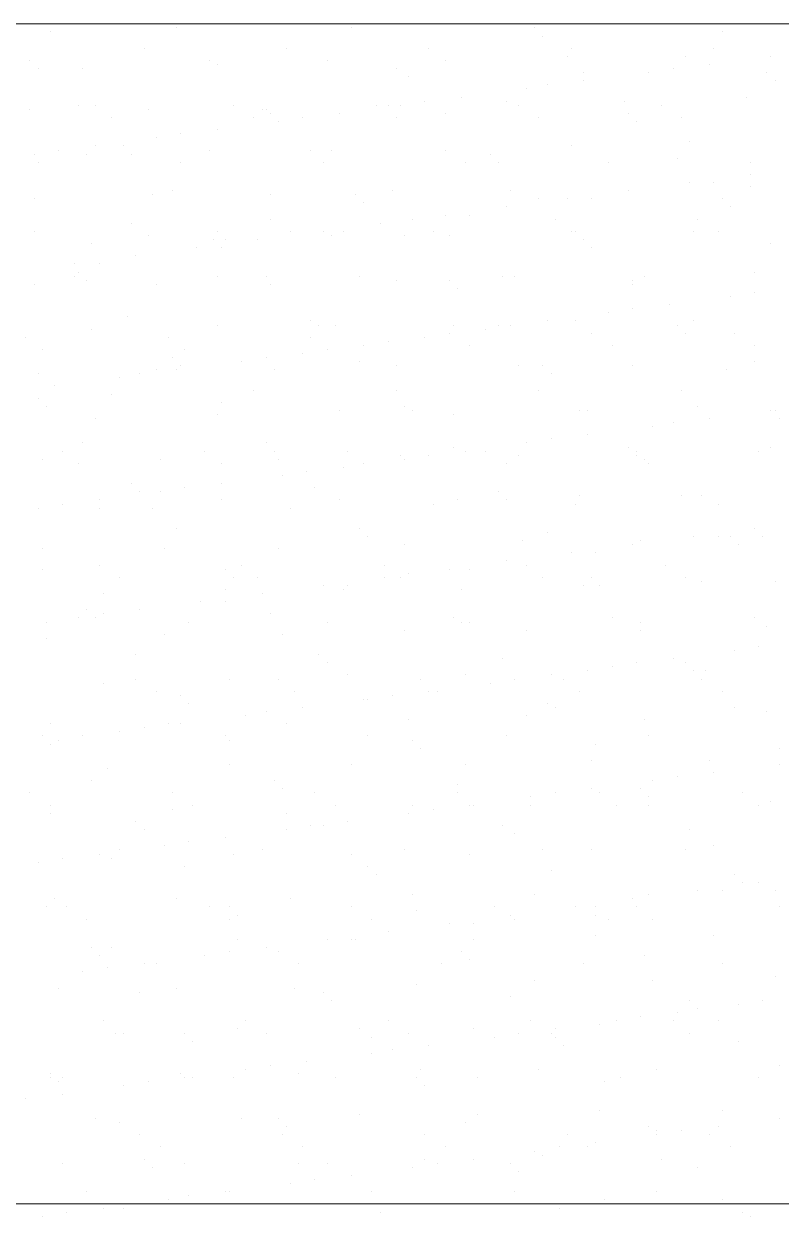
# Model space of a CAD drawing. Header units: millimetres. Extents: x 21 to 236, y 15 to 64.
# Drawn here: x 40.593 to 41.436, y 30.578 to 31.906 of the extents above; entities that cross this region are included whole.
import ezdxf

# ---------------------------------------------------------------- set-up
doc = ezdxf.new("R2010")
doc.units = ezdxf.units.MM
doc.layers.add('PDF_Cota', color=90, linetype='Continuous')
doc.layers.add('PDF_Parede', color=7, linetype='Continuous')
doc.layers.add('PDF_Grama', color=7, linetype='Continuous', true_color=0x397200)

msp = doc.modelspace()

# ---------------------------------------------------------------- linework, layer by layer
at = {"layer": 'PDF_Cota', "lineweight": 0}
msp.add_lwpolyline([(39.6252, 30.5919), (43.6409, 30.5919)], close=True, dxfattribs=at)
at = {"layer": 'PDF_Grama', "lineweight": 20}
for points in [[(40.7628, 31.9018), (40.7628, 31.9018)], [(40.9577, 31.9018), (40.9577, 31.9018)], [(41.1617, 31.9018), (41.1617, 31.9018)], [(40.6223, 31.8973), (40.6223, 31.8973)], [(41.1707, 31.8927), (41.1707, 31.8927)], [(41.3702, 31.8973), (41.3702, 31.8973)], [(40.7266, 31.8791), (40.7266, 31.8791)], [(40.8852, 31.8791), (40.8852, 31.8791)], [(41.0438, 31.8791), (41.0438, 31.8791)], [(41.2025, 31.8791), (41.2025, 31.8791)], [(41.3611, 31.8791), (41.3611, 31.8791)], [(40.5996, 31.8655), (40.5996, 31.8655)], [(40.7991, 31.8655), (40.7991, 31.8655)], [(40.8081, 31.861), (40.8081, 31.861)], [(40.9305, 31.8655), (40.9305, 31.8655)], [(41.062, 31.8655), (41.062, 31.8655)], [(41.1979, 31.8701), (41.1979, 31.8701)], [(41.3294, 31.8701), (41.3294, 31.8701)], [(41.3566, 31.861), (41.3566, 31.861)], [(41.4245, 31.8701), (41.4245, 31.8701)], [(40.6087, 31.8565), (40.6087, 31.8565)], [(40.6586, 31.8565), (40.6586, 31.8565)], [(41.0076, 31.8565), (41.0076, 31.8565)], [(41.0212, 31.8474), (41.0212, 31.8474)], [(41.2161, 31.8519), (41.2161, 31.8519)], [(41.2886, 31.8519), (41.2886, 31.8519)], [(41.3158, 31.8565), (41.3158, 31.8565)], [(41.42, 31.8519), (41.42, 31.8519)], [(41.1526, 31.8338), (41.1526, 31.8338)], [(41.1753, 31.8384), (41.1753, 31.8384)], [(41.2161, 31.8429), (41.2161, 31.8429)], [(41.4291, 31.8429), (41.4291, 31.8429)], [(41.0393, 31.8202), (41.0393, 31.8202)], [(41.0801, 31.8248), (41.0801, 31.8248)], [(41.1299, 31.8202), (41.1299, 31.8202)], [(41.2614, 31.8202), (41.2614, 31.8202)], [(41.3974, 31.8248), (41.3974, 31.8248)], [(40.5996, 31.8112), (40.5996, 31.8112)], [(40.654, 31.8157), (40.654, 31.8157)], [(40.6722, 31.8157), (40.6722, 31.8157)], [(40.7311, 31.8112), (40.7311, 31.8112)], [(40.8263, 31.8157), (40.8263, 31.8157)], [(40.858, 31.8112), (40.858, 31.8112)], [(40.8625, 31.8112), (40.8625, 31.8112)], [(40.8671, 31.8066), (40.8671, 31.8066)], [(40.9441, 31.8066), (40.9441, 31.8066)], [(40.9849, 31.8157), (40.9849, 31.8157)], [(40.9985, 31.8157), (40.9985, 31.8157)], [(41.0121, 31.8157), (41.0121, 31.8157)], [(41.062, 31.8066), (41.062, 31.8066)], [(41.1435, 31.8157), (41.1435, 31.8157)], [(41.2659, 31.8066), (41.2659, 31.8066)], [(41.3022, 31.8157), (41.3022, 31.8157)], [(40.6903, 31.8021), (40.6903, 31.8021)], [(40.8489, 31.8021), (40.8489, 31.8021)], [(40.8761, 31.7976), (40.8761, 31.7976)], [(40.9033, 31.8021), (40.9033, 31.8021)], [(41.0076, 31.8021), (41.0076, 31.8021)], [(41.1662, 31.8021), (41.1662, 31.8021)], [(41.275, 31.7976), (41.275, 31.7976)], [(41.3248, 31.8021), (41.3248, 31.8021)], [(40.7402, 31.7794), (40.7402, 31.7794)], [(40.7673, 31.784), (40.7673, 31.784)], [(40.8081, 31.7885), (40.8081, 31.7885)], [(40.6314, 31.7658), (40.6314, 31.7658)], [(40.6722, 31.7704), (40.6722, 31.7704)], [(40.7039, 31.7704), (40.7039, 31.7704)], [(40.7991, 31.7658), (40.7991, 31.7658)], [(40.9124, 31.7658), (40.9124, 31.7658)], [(40.935, 31.7658), (40.935, 31.7658)], [(41.062, 31.7658), (41.062, 31.7658)], [(41.2025, 31.7704), (41.2025, 31.7704)], [(41.3339, 31.7749), (41.3339, 31.7749)], [(40.6042, 31.7613), (40.6042, 31.7613)], [(40.6631, 31.7613), (40.6631, 31.7613)], [(40.713, 31.7613), (40.713, 31.7613)], [(41.1118, 31.7613), (41.1118, 31.7613)], [(41.3203, 31.7568), (41.3203, 31.7568)], [(40.6087, 31.7522), (40.6087, 31.7522)], [(40.7673, 31.7522), (40.7673, 31.7522)], [(40.926, 31.7522), (40.926, 31.7522)], [(41.0846, 31.7522), (41.0846, 31.7522)], [(41.1209, 31.7522), (41.1209, 31.7522)], [(41.2432, 31.7522), (41.2432, 31.7522)], [(41.4019, 31.7522), (41.4019, 31.7522)], [(41.3339, 31.7296), (41.3339, 31.7296)], [(41.3611, 31.7296), (41.3611, 31.7296)], [(41.4019, 31.7386), (41.4019, 31.7386)], [(40.7356, 31.716), (40.7356, 31.716)], [(40.7583, 31.7205), (40.7583, 31.7205)], [(40.8671, 31.716), (40.8671, 31.716)], [(40.9622, 31.716), (40.9622, 31.716)], [(41.003, 31.7205), (41.003, 31.7205)], [(41.1345, 31.7205), (41.1345, 31.7205)], [(41.2659, 31.7205), (41.2659, 31.7205)], [(41.2659, 31.7205), (41.2659, 31.7205)], [(41.4019, 31.725), (41.4019, 31.725)], [(40.6042, 31.7114), (40.6042, 31.7114)], [(40.9713, 31.7069), (40.9713, 31.7069)], [(41.1299, 31.7024), (41.1299, 31.7024)], [(41.1662, 31.7114), (41.1662, 31.7114)], [(41.1979, 31.7114), (41.1979, 31.7114)], [(41.2251, 31.7114), (41.2251, 31.7114)], [(41.3702, 31.7114), (41.3702, 31.7114)], [(41.3792, 31.7024), (41.3792, 31.7024)], [(40.8671, 31.6888), (40.8671, 31.6888)], [(41.0257, 31.6888), (41.0257, 31.6888)], [(41.062, 31.6933), (41.062, 31.6933)], [(41.0891, 31.6933), (41.0891, 31.6933)], [(41.1843, 31.6888), (41.1843, 31.6888)], [(41.343, 31.6888), (41.343, 31.6888)], [(40.6042, 31.6752), (40.6042, 31.6752)], [(40.713, 31.6843), (40.713, 31.6843)], [(40.8081, 31.6752), (40.8081, 31.6752)], [(40.8897, 31.6752), (40.8897, 31.6752)], [(40.926, 31.6752), (40.926, 31.6752)], [(40.9486, 31.6752), (40.9486, 31.6752)], [(40.9894, 31.6843), (40.9894, 31.6843)], [(41.0484, 31.6752), (41.0484, 31.6752)], [(41.2025, 31.6752), (41.2025, 31.6752)], [(41.207, 31.6752), (41.207, 31.6752)], [(41.3384, 31.6752), (41.3384, 31.6752)], [(41.3656, 31.6752), (41.3656, 31.6752)], [(40.6676, 31.6616), (40.6676, 31.6616)], [(40.7311, 31.6707), (40.7311, 31.6707)], [(40.8036, 31.6661), (40.8036, 31.6661)], [(40.8172, 31.6661), (40.8172, 31.6661)], [(40.8535, 31.6661), (40.8535, 31.6661)], [(40.935, 31.6707), (40.935, 31.6707)], [(41.0166, 31.6707), (41.0166, 31.6707)], [(41.0665, 31.6707), (41.0665, 31.6707)], [(41.2161, 31.6661), (41.2161, 31.6661)], [(41.4245, 31.6616), (41.4245, 31.6616)], [(40.7175, 31.648), (40.7175, 31.648)], [(40.7855, 31.6571), (40.7855, 31.6571)], [(40.8127, 31.6571), (40.8127, 31.6571)], [(41.2251, 31.6571), (41.2251, 31.6571)], [(40.6495, 31.6389), (40.6495, 31.6389)], [(40.6767, 31.6389), (40.6767, 31.6389)], [(40.6495, 31.6253), (40.6495, 31.6253)], [(40.654, 31.6299), (40.654, 31.6299)], [(40.6631, 31.6208), (40.6631, 31.6208)], [(40.8081, 31.6253), (40.8081, 31.6253)], [(40.8625, 31.6253), (40.8625, 31.6253)], [(40.9668, 31.6253), (40.9668, 31.6253)], [(41.0076, 31.6208), (41.0076, 31.6208)], [(41.0665, 31.6208), (41.0665, 31.6208)], [(41.1254, 31.6253), (41.1254, 31.6253)], [(41.139, 31.6253), (41.139, 31.6253)], [(41.2704, 31.6208), (41.2704, 31.6208)], [(41.284, 31.6253), (41.284, 31.6253)], [(41.4064, 31.6299), (41.4064, 31.6299)], [(40.6042, 31.6163), (40.6042, 31.6163)], [(40.7402, 31.6163), (40.7402, 31.6163)], [(40.8671, 31.6163), (40.8671, 31.6163)], [(41.0756, 31.6117), (41.0756, 31.6117)], [(41.2704, 31.6163), (41.2704, 31.6163)], [(41.4064, 31.6072), (41.4064, 31.6072)], [(41.3112, 31.5936), (41.3112, 31.5936)], [(41.3792, 31.6027), (41.3792, 31.6027)], [(40.7084, 31.58), (40.7084, 31.58)], [(41.2432, 31.5845), (41.2432, 31.5845)], [(41.2704, 31.5891), (41.2704, 31.5891)], [(40.6676, 31.5664), (40.6676, 31.5664)], [(40.8081, 31.5709), (40.8081, 31.5709)], [(40.9124, 31.5755), (40.9124, 31.5755)], [(40.9214, 31.5709), (40.9214, 31.5709)], [(40.9396, 31.5709), (40.9396, 31.5709)], [(41.071, 31.5709), (41.071, 31.5709)], [(41.1073, 31.5664), (41.1073, 31.5664)], [(41.1209, 31.5709), (41.1209, 31.5709)], [(41.1345, 31.5709), (41.1345, 31.5709)], [(41.1753, 31.5755), (41.1753, 31.5755)], [(41.207, 31.5755), (41.207, 31.5755)], [(41.3203, 31.5709), (41.3203, 31.5709)], [(41.3384, 31.5755), (41.3384, 31.5755)], [(40.5951, 31.5573), (40.5951, 31.5573)], [(40.7538, 31.5573), (40.7538, 31.5573)], [(40.9124, 31.5573), (40.9124, 31.5573)], [(41.0393, 31.5573), (41.0393, 31.5573)], [(41.0665, 31.5619), (41.0665, 31.5619)], [(41.2251, 31.5619), (41.2251, 31.5619)], [(41.3294, 31.5619), (41.3294, 31.5619)], [(41.3838, 31.5619), (41.3838, 31.5619)], [(40.6132, 31.5437), (40.6132, 31.5437)], [(40.7719, 31.5437), (40.7719, 31.5437)], [(40.9305, 31.5437), (40.9305, 31.5437)], [(40.9713, 31.5483), (40.9713, 31.5483)], [(40.9985, 31.5528), (40.9985, 31.5528)], [(41.0891, 31.5483), (41.0891, 31.5483)], [(41.2478, 31.5483), (41.2478, 31.5483)], [(41.4064, 31.5483), (41.4064, 31.5483)], [(40.7583, 31.5347), (40.7583, 31.5347)], [(40.8353, 31.5301), (40.8353, 31.5301)], [(40.8625, 31.5347), (40.8625, 31.5347)], [(40.9033, 31.5392), (40.9033, 31.5392)], [(40.9668, 31.5301), (40.9668, 31.5301)], [(41.4064, 31.5301), (41.4064, 31.5301)], [(40.6087, 31.5166), (40.6087, 31.5166)], [(40.722, 31.5166), (40.722, 31.5166)], [(40.7402, 31.5211), (40.7402, 31.5211)], [(40.7628, 31.5211), (40.7628, 31.5211)], [(40.7673, 31.5256), (40.7673, 31.5256)], [(40.8716, 31.5211), (40.8716, 31.5211)], [(41.0076, 31.5256), (41.0076, 31.5256)], [(41.1435, 31.5256), (41.1435, 31.5256)], [(41.1707, 31.5256), (41.1707, 31.5256)], [(41.1798, 31.5166), (41.1798, 31.5166)], [(41.2704, 31.5256), (41.2704, 31.5256)], [(41.3747, 31.5211), (41.3747, 31.5211)], [(40.6268, 31.503), (40.6268, 31.503)], [(40.6994, 31.512), (40.6994, 31.512)], [(40.6087, 31.4894), (40.6087, 31.4894)], [(40.6903, 31.4939), (40.6903, 31.4939)], [(40.8489, 31.4984), (40.8489, 31.4984)], [(41.0076, 31.4984), (41.0076, 31.4984)], [(41.1662, 31.4984), (41.1662, 31.4984)], [(41.3248, 31.4984), (41.3248, 31.4984)], [(40.6178, 31.4803), (40.6178, 31.4803)], [(40.8127, 31.4848), (40.8127, 31.4848)], [(40.9441, 31.4758), (40.9441, 31.4758)], [(41.0166, 31.4803), (41.0166, 31.4803)], [(41.0257, 31.4758), (41.0257, 31.4758)], [(41.2115, 31.4758), (41.2115, 31.4758)], [(41.2206, 31.4758), (41.2206, 31.4758)], [(41.343, 31.4803), (41.343, 31.4803)], [(41.4245, 31.4758), (41.4245, 31.4758)], [(41.4291, 31.4758), (41.4291, 31.4758)], [(40.6722, 31.4667), (40.6722, 31.4667)], [(40.8081, 31.4712), (40.8081, 31.4712)], [(41.071, 31.4712), (41.071, 31.4712)], [(41.3158, 31.4622), (41.3158, 31.4622)], [(41.3566, 31.4667), (41.3566, 31.4667)], [(41.4336, 31.4667), (41.4336, 31.4667)], [(41.2206, 31.4486), (41.2206, 31.4486)], [(41.2931, 31.4576), (41.2931, 31.4576)], [(40.6586, 31.4395), (40.6586, 31.4395)], [(40.8625, 31.4395), (40.8625, 31.4395)], [(41.071, 31.435), (41.071, 31.435)], [(41.1526, 31.4395), (41.1526, 31.4395)], [(41.1798, 31.444), (41.1798, 31.444)], [(41.2659, 31.435), (41.2659, 31.435)], [(41.4245, 31.435), (41.4245, 31.435)], [(40.6132, 31.4214), (40.6132, 31.4214)], [(40.6359, 31.4304), (40.6359, 31.4304)], [(40.7447, 31.4214), (40.7447, 31.4214)], [(40.7945, 31.4304), (40.7945, 31.4304)], [(40.8716, 31.4304), (40.8716, 31.4304)], [(40.8761, 31.4214), (40.8761, 31.4214)], [(40.9532, 31.4304), (40.9532, 31.4304)], [(41.0121, 31.4259), (41.0121, 31.4259)], [(41.0166, 31.4214), (41.0166, 31.4214)], [(41.0438, 31.4259), (41.0438, 31.4259)], [(41.0846, 31.4304), (41.0846, 31.4304)], [(41.1073, 31.4304), (41.1073, 31.4304)], [(41.1435, 31.4259), (41.1435, 31.4259)], [(41.275, 31.4304), (41.275, 31.4304)], [(41.275, 31.4259), (41.275, 31.4259)], [(41.284, 31.4214), (41.284, 31.4214)], [(41.4109, 31.4304), (41.4109, 31.4304)], [(40.654, 31.4168), (40.654, 31.4168)], [(40.8127, 31.4168), (40.8127, 31.4168)], [(40.9079, 31.4078), (40.9079, 31.4078)], [(40.9486, 31.4123), (40.9486, 31.4123)], [(40.9713, 31.4168), (40.9713, 31.4168)], [(41.1299, 31.4168), (41.1299, 31.4168)], [(41.2886, 31.4168), (41.2886, 31.4168)], [(40.713, 31.3942), (40.713, 31.3942)], [(40.8127, 31.3942), (40.8127, 31.3942)], [(40.8807, 31.4032), (40.8807, 31.4032)], [(40.722, 31.3851), (40.722, 31.3851)], [(40.7447, 31.3851), (40.7447, 31.3851)], [(40.7719, 31.3896), (40.7719, 31.3896)], [(40.9169, 31.3896), (40.9169, 31.3896)], [(41.1209, 31.3851), (41.1209, 31.3851)], [(41.2115, 31.3806), (41.2115, 31.3806)], [(41.3248, 31.3806), (41.3248, 31.3806)], [(41.3475, 31.3806), (41.3475, 31.3806)], [(40.6359, 31.3715), (40.6359, 31.3715)], [(40.6767, 31.376), (40.6767, 31.376)], [(40.8127, 31.376), (40.8127, 31.376)], [(40.9441, 31.376), (40.9441, 31.376)], [(41.0484, 31.3715), (41.0484, 31.3715)], [(41.0756, 31.376), (41.0756, 31.376)], [(41.1299, 31.376), (41.1299, 31.376)], [(41.207, 31.3715), (41.207, 31.3715)], [(41.3656, 31.3715), (41.3656, 31.3715)], [(40.6087, 31.367), (40.6087, 31.367)], [(40.6767, 31.367), (40.6767, 31.367)], [(40.7356, 31.367), (40.7356, 31.367)], [(40.8897, 31.367), (40.8897, 31.367)], [(40.7628, 31.3443), (40.7628, 31.3443)], [(40.9668, 31.3443), (40.9668, 31.3443)], [(41.4064, 31.3443), (41.4064, 31.3443)], [(40.9758, 31.3353), (40.9758, 31.3353)], [(41.1481, 31.3307), (41.1481, 31.3307)], [(41.1753, 31.3398), (41.1753, 31.3398)], [(41.2795, 31.3307), (41.2795, 31.3307)], [(41.3384, 31.3353), (41.3384, 31.3353)], [(41.3656, 31.3353), (41.3656, 31.3353)], [(41.3792, 31.3353), (41.3792, 31.3353)], [(41.4155, 31.3353), (41.4155, 31.3353)], [(40.6132, 31.3217), (40.6132, 31.3217)], [(40.7492, 31.3217), (40.7492, 31.3217)], [(40.8761, 31.3217), (40.8761, 31.3217)], [(41.0166, 31.3262), (41.0166, 31.3262)], [(41.2025, 31.3171), (41.2025, 31.3171)], [(41.2297, 31.3171), (41.2297, 31.3171)], [(41.2704, 31.3262), (41.2704, 31.3262)], [(41.3883, 31.3262), (41.3883, 31.3262)], [(40.6767, 31.3035), (40.6767, 31.3035)], [(40.8353, 31.3035), (40.8353, 31.3035)], [(40.994, 31.3035), (40.994, 31.3035)], [(41.1299, 31.3081), (41.1299, 31.3081)], [(41.1526, 31.3035), (41.1526, 31.3035)], [(41.3067, 31.3035), (41.3067, 31.3035)], [(40.6132, 31.299), (40.6132, 31.299)], [(40.6994, 31.2899), (40.6994, 31.2899)], [(40.8172, 31.299), (40.8172, 31.299)], [(40.8263, 31.2899), (40.8263, 31.2899)], [(40.8535, 31.2899), (40.8535, 31.2899)], [(40.994, 31.2899), (40.994, 31.2899)], [(41.0121, 31.2899), (41.0121, 31.2899)], [(41.0212, 31.2945), (41.0212, 31.2945)], [(41.0665, 31.299), (41.0665, 31.299)], [(41.0891, 31.299), (41.0891, 31.299)], [(41.1707, 31.2899), (41.1707, 31.2899)], [(41.2251, 31.2899), (41.2251, 31.2899)], [(41.3294, 31.2899), (41.3294, 31.2899)], [(40.8172, 31.2763), (40.8172, 31.2763)], [(40.926, 31.2809), (40.926, 31.2809)], [(40.9486, 31.2763), (40.9486, 31.2763)], [(40.9532, 31.2809), (40.9532, 31.2809)], [(41.0801, 31.2763), (41.0801, 31.2763)], [(41.2161, 31.2809), (41.2161, 31.2809)], [(41.2342, 31.2809), (41.2342, 31.2809)], [(41.3475, 31.2854), (41.3475, 31.2854)], [(41.4291, 31.2854), (41.4291, 31.2854)], [(40.6812, 31.2718), (40.6812, 31.2718)], [(40.79, 31.2627), (40.79, 31.2627)], [(40.8172, 31.2627), (40.8172, 31.2627)], [(40.858, 31.2718), (40.858, 31.2718)], [(40.6631, 31.2537), (40.6631, 31.2537)], [(40.6812, 31.2491), (40.6812, 31.2491)], [(40.722, 31.2537), (40.722, 31.2537)], [(40.8671, 31.2491), (40.8671, 31.2491)], [(40.6178, 31.2401), (40.6178, 31.2401)], [(40.654, 31.2446), (40.654, 31.2446)], [(40.6722, 31.2446), (40.6722, 31.2446)], [(40.7764, 31.2401), (40.7764, 31.2401)], [(40.9305, 31.2401), (40.9305, 31.2401)], [(41.071, 31.2446), (41.071, 31.2446)], [(41.0801, 31.2401), (41.0801, 31.2401)], [(41.0891, 31.2401), (41.0891, 31.2401)], [(41.2478, 31.2446), (41.2478, 31.2446)], [(41.2795, 31.2401), (41.2795, 31.2401)], [(41.4064, 31.2446), (41.4064, 31.2446)], [(41.42, 31.2355), (41.42, 31.2355)], [(40.6178, 31.2219), (40.6178, 31.2219)], [(40.7492, 31.2265), (40.7492, 31.2265)], [(40.8807, 31.2265), (40.8807, 31.2265)], [(41.0166, 31.231), (41.0166, 31.231)], [(41.1526, 31.231), (41.1526, 31.231)], [(41.2795, 31.231), (41.2795, 31.231)], [(41.3838, 31.2083), (41.3838, 31.2083)], [(41.4109, 31.2129), (41.4109, 31.2129)], [(40.7175, 31.2038), (40.7175, 31.2038)], [(40.9214, 31.2038), (40.9214, 31.2038)], [(40.9305, 31.1948), (40.9305, 31.1948)], [(41.1254, 31.1993), (41.1254, 31.1993)], [(41.275, 31.1948), (41.275, 31.1948)], [(41.3158, 31.1993), (41.3158, 31.1993)], [(41.3294, 31.1948), (41.3294, 31.1948)], [(41.2206, 31.1857), (41.2206, 31.1857)], [(41.2478, 31.1902), (41.2478, 31.1902)], [(41.3384, 31.1857), (41.3384, 31.1857)], [(41.352, 31.1857), (41.352, 31.1857)], [(40.6812, 31.1721), (40.6812, 31.1721)], [(40.7175, 31.1766), (40.7175, 31.1766)], [(40.8217, 31.1766), (40.8217, 31.1766)], [(40.8761, 31.1766), (40.8761, 31.1766)], [(40.9532, 31.1812), (40.9532, 31.1812)], [(41.0348, 31.1766), (41.0348, 31.1766)], [(41.0846, 31.1812), (41.0846, 31.1812)], [(41.1118, 31.1721), (41.1118, 31.1721)], [(41.139, 31.1766), (41.139, 31.1766)], [(41.1798, 31.1812), (41.1798, 31.1812)], [(41.1934, 31.1766), (41.1934, 31.1766)], [(41.3475, 31.1766), (41.3475, 31.1766)], [(40.7402, 31.163), (40.7402, 31.163)], [(40.7673, 31.1585), (40.7673, 31.1585)], [(40.8943, 31.163), (40.8943, 31.163)], [(41.003, 31.1585), (41.003, 31.1585)], [(41.0438, 31.163), (41.0438, 31.163)], [(41.0529, 31.163), (41.0529, 31.163)], [(41.2115, 31.163), (41.2115, 31.163)], [(41.3702, 31.163), (41.3702, 31.163)], [(40.7764, 31.1494), (40.7764, 31.1494)], [(40.9033, 31.1449), (40.9033, 31.1449)], [(40.9713, 31.154), (40.9713, 31.154)], [(40.9758, 31.154), (40.9758, 31.154)], [(41.1753, 31.1494), (41.1753, 31.1494)], [(41.1843, 31.1449), (41.1843, 31.1449)], [(41.3838, 31.1449), (41.3838, 31.1449)], [(40.8399, 31.1358), (40.8399, 31.1358)], [(40.8625, 31.1404), (40.8625, 31.1404)], [(41.0212, 31.1313), (41.0212, 31.1313)], [(41.1526, 31.1358), (41.1526, 31.1358)], [(41.284, 31.1313), (41.284, 31.1313)], [(41.42, 31.1404), (41.42, 31.1404)], [(40.6223, 31.1268), (40.6223, 31.1268)], [(40.6994, 31.1177), (40.6994, 31.1177)], [(40.7266, 31.1222), (40.7266, 31.1222)], [(40.7538, 31.1268), (40.7538, 31.1268)], [(40.7673, 31.1268), (40.7673, 31.1268)], [(40.8852, 31.1268), (40.8852, 31.1268)], [(40.6132, 31.1132), (40.6132, 31.1132)], [(40.6223, 31.1041), (40.6223, 31.1041)], [(40.6314, 31.1086), (40.6314, 31.1086)], [(40.6586, 31.1132), (40.6586, 31.1132)], [(40.8172, 31.1132), (40.8172, 31.1132)], [(40.8217, 31.1086), (40.8217, 31.1086)], [(40.9758, 31.1132), (40.9758, 31.1132)], [(41.0257, 31.1086), (41.0257, 31.1086)], [(41.1299, 31.1132), (41.1299, 31.1132)], [(41.2297, 31.1041), (41.2297, 31.1041)], [(41.2886, 31.1132), (41.2886, 31.1132)], [(41.0348, 31.0996), (41.0348, 31.0996)], [(41.4336, 31.0996), (41.4336, 31.0996)], [(40.6858, 31.0769), (40.6858, 31.0769)], [(40.8217, 31.0814), (40.8217, 31.0814)], [(40.9577, 31.0814), (40.9577, 31.0814)], [(41.0846, 31.0814), (41.0846, 31.0814)], [(41.2251, 31.086), (41.2251, 31.086)], [(41.3566, 31.086), (41.3566, 31.086)], [(41.4336, 31.0814), (41.4336, 31.0814)], [(40.6676, 31.0633), (40.6676, 31.0633)], [(40.8716, 31.0633), (40.8716, 31.0633)], [(41.2931, 31.0633), (41.2931, 31.0633)], [(41.3203, 31.0678), (41.3203, 31.0678)], [(41.3611, 31.0724), (41.3611, 31.0724)], [(40.5996, 31.0497), (40.5996, 31.0497)], [(40.7583, 31.0497), (40.7583, 31.0497)], [(40.8807, 31.0542), (40.8807, 31.0542)], [(40.9169, 31.0497), (40.9169, 31.0497)], [(41.0756, 31.0588), (41.0756, 31.0588)], [(41.0756, 31.0497), (41.0756, 31.0497)], [(41.1843, 31.0497), (41.1843, 31.0497)], [(41.2251, 31.0542), (41.2251, 31.0542)], [(41.2342, 31.0497), (41.2342, 31.0497)], [(41.2795, 31.0542), (41.2795, 31.0542)], [(41.3928, 31.0497), (41.3928, 31.0497)], [(40.6223, 31.0361), (40.6223, 31.0361)], [(40.7809, 31.0361), (40.7809, 31.0361)], [(40.9396, 31.0361), (40.9396, 31.0361)], [(41.0257, 31.0361), (41.0257, 31.0361)], [(41.0891, 31.0361), (41.0891, 31.0361)], [(41.0937, 31.0361), (41.0937, 31.0361)], [(41.1571, 31.0452), (41.1571, 31.0452)], [(41.1571, 31.0361), (41.1571, 31.0361)], [(41.2523, 31.0361), (41.2523, 31.0361)], [(41.2886, 31.0452), (41.2886, 31.0452)], [(41.2886, 31.0361), (41.2886, 31.0361)], [(41.4109, 31.0361), (41.4109, 31.0361)], [(41.4245, 31.0406), (41.4245, 31.0406)], [(40.6223, 31.0271), (40.6223, 31.0271)], [(40.7583, 31.0316), (40.7583, 31.0316)], [(40.8852, 31.0271), (40.8852, 31.0271)], [(41.0212, 31.0271), (41.0212, 31.0271)], [(41.0484, 31.0316), (41.0484, 31.0316)], [(40.7175, 31.018), (40.7175, 31.018)], [(40.7266, 31.0089), (40.7266, 31.0089)], [(40.8852, 31.0089), (40.8852, 31.0089)], [(40.9124, 31.0135), (40.9124, 31.0135)], [(40.926, 31.0135), (40.926, 31.0135)], [(40.9532, 31.018), (40.9532, 31.018)], [(41.1254, 31.0135), (41.1254, 31.0135)], [(41.3339, 31.0089), (41.3339, 31.0089)], [(40.8172, 30.9999), (40.8172, 30.9999)], [(41.139, 31.0044), (41.139, 31.0044)], [(40.6994, 30.9863), (40.6994, 30.9863)], [(40.7492, 30.9908), (40.7492, 30.9908)], [(40.7764, 30.9953), (40.7764, 30.9953)], [(40.858, 30.9863), (40.858, 30.9863)], [(41.0166, 30.9863), (41.0166, 30.9863)], [(41.1707, 30.9863), (41.1707, 30.9863)], [(41.2251, 30.9863), (41.2251, 30.9863)], [(41.3294, 30.9863), (41.3294, 30.9863)], [(41.3611, 30.9908), (41.3611, 30.9908)], [(40.6087, 30.9727), (40.6087, 30.9727)], [(40.6359, 30.9772), (40.6359, 30.9772)], [(40.6767, 30.9817), (40.6767, 30.9817)], [(40.6903, 30.9772), (40.6903, 30.9772)], [(40.8263, 30.9817), (40.8263, 30.9817)], [(40.9577, 30.9817), (40.9577, 30.9817)], [(41.0891, 30.9817), (41.0891, 30.9817)], [(40.7719, 30.9681), (40.7719, 30.9681)], [(40.9758, 30.9681), (40.9758, 30.9681)], [(40.9849, 30.9591), (40.9849, 30.9591)], [(41.1798, 30.9636), (41.1798, 30.9636)], [(41.3838, 30.9591), (41.3838, 30.9591)], [(41.3928, 30.95), (41.3928, 30.95)], [(41.4109, 30.95), (41.4109, 30.95)], [(40.6268, 30.9319), (40.6268, 30.9319)], [(40.7628, 30.9319), (40.7628, 30.9319)], [(40.8897, 30.9319), (40.8897, 30.9319)], [(41.0257, 30.9364), (41.0257, 30.9364)], [(41.1617, 30.9364), (41.1617, 30.9364)], [(41.2704, 30.9319), (41.2704, 30.9319)], [(41.2886, 30.9364), (41.2886, 30.9364)], [(41.343, 30.9409), (41.343, 30.9409)], [(41.3702, 30.9409), (41.3702, 30.9409)], [(41.4291, 30.9409), (41.4291, 30.9409)], [(40.6178, 30.9228), (40.6178, 30.9228)], [(40.6404, 30.9228), (40.6404, 30.9228)], [(40.7991, 30.9228), (40.7991, 30.9228)], [(40.8217, 30.9228), (40.8217, 30.9228)], [(40.9577, 30.9228), (40.9577, 30.9228)], [(41.0302, 30.9183), (41.0302, 30.9183)], [(41.1163, 30.9228), (41.1163, 30.9228)], [(41.207, 30.9228), (41.207, 30.9228)], [(41.2297, 30.9228), (41.2297, 30.9228)], [(41.275, 30.9228), (41.275, 30.9228)], [(41.4336, 30.9228), (41.4336, 30.9228)], [(40.6631, 30.9092), (40.6631, 30.9092)], [(40.8217, 30.9092), (40.8217, 30.9092)], [(40.8308, 30.9137), (40.8308, 30.9137)], [(40.9804, 30.9092), (40.9804, 30.9092)], [(41.0665, 30.9047), (41.0665, 30.9047)], [(41.0937, 30.9047), (41.0937, 30.9047)], [(41.1345, 30.9137), (41.1345, 30.9137)], [(41.139, 30.9092), (41.139, 30.9092)], [(41.2297, 30.9137), (41.2297, 30.9137)], [(41.2432, 30.9092), (41.2432, 30.9092)], [(41.2931, 30.9092), (41.2931, 30.9092)], [(40.9985, 30.8956), (40.9985, 30.8956)], [(41.2297, 30.8911), (41.2297, 30.8911)], [(41.3611, 30.8911), (41.3611, 30.8911)], [(40.6676, 30.8775), (40.6676, 30.8775)], [(40.6903, 30.8775), (40.6903, 30.8775)], [(40.8308, 30.8865), (40.8308, 30.8865)], [(40.8625, 30.8775), (40.8625, 30.8775)], [(40.9305, 30.8865), (40.9305, 30.8865)], [(40.9577, 30.8865), (40.9577, 30.8865)], [(40.9622, 30.8865), (40.9622, 30.8865)], [(41.0937, 30.8865), (41.0937, 30.8865)], [(40.6767, 30.8684), (40.6767, 30.8684)], [(40.7945, 30.8684), (40.7945, 30.8684)], [(40.8217, 30.873), (40.8217, 30.873)], [(40.8761, 30.873), (40.8761, 30.873)], [(41.0801, 30.873), (41.0801, 30.873)], [(41.0891, 30.8639), (41.0891, 30.8639)], [(41.284, 30.8684), (41.284, 30.8684)], [(40.6586, 30.8503), (40.6586, 30.8503)], [(40.6858, 30.8548), (40.6858, 30.8548)], [(40.7266, 30.8594), (40.7266, 30.8594)], [(40.7402, 30.8594), (40.7402, 30.8594)], [(40.8988, 30.8594), (40.8988, 30.8594)], [(41.0574, 30.8594), (41.0574, 30.8594)], [(41.2161, 30.8594), (41.2161, 30.8594)], [(41.3702, 30.8594), (41.3702, 30.8594)], [(41.0302, 30.8367), (41.0302, 30.8367)], [(41.1617, 30.8412), (41.1617, 30.8412)], [(41.2931, 30.8412), (41.2931, 30.8412)], [(41.4291, 30.8458), (41.4291, 30.8458)], [(40.6314, 30.8322), (40.6314, 30.8322)], [(40.722, 30.8276), (40.722, 30.8276)], [(40.7628, 30.8322), (40.7628, 30.8322)], [(40.8943, 30.8322), (40.8943, 30.8322)], [(40.926, 30.8276), (40.926, 30.8276)], [(41.1345, 30.8231), (41.1345, 30.8231)], [(40.935, 30.8186), (40.935, 30.8186)], [(41.3339, 30.8186), (41.3339, 30.8186)], [(41.343, 30.8095), (41.343, 30.8095)], [(41.3883, 30.814), (41.3883, 30.814)], [(41.4155, 30.8186), (41.4155, 30.8186)], [(41.2795, 30.8004), (41.2795, 30.8004)], [(41.3203, 30.805), (41.3203, 30.805)], [(40.6812, 30.7959), (40.6812, 30.7959)], [(40.8308, 30.7868), (40.8308, 30.7868)], [(40.8399, 30.7959), (40.8399, 30.7959)], [(40.9668, 30.7868), (40.9668, 30.7868)], [(40.9985, 30.7959), (40.9985, 30.7959)], [(41.0937, 30.7868), (41.0937, 30.7868)], [(41.1571, 30.7959), (41.1571, 30.7959)], [(41.1843, 30.7868), (41.1843, 30.7868)], [(41.2342, 30.7914), (41.2342, 30.7914)], [(41.2523, 30.7959), (41.2523, 30.7959)], [(41.3158, 30.7959), (41.3158, 30.7959)], [(41.3656, 30.7959), (41.3656, 30.7959)], [(40.6948, 30.7823), (40.6948, 30.7823)], [(40.7039, 30.7823), (40.7039, 30.7823)], [(40.7719, 30.7823), (40.7719, 30.7823)], [(40.7809, 30.7732), (40.7809, 30.7732)], [(40.8625, 30.7823), (40.8625, 30.7823)], [(40.9804, 30.7778), (40.9804, 30.7778)], [(41.0212, 30.7823), (41.0212, 30.7823)], [(41.1163, 30.7778), (41.1163, 30.7778)], [(41.1435, 30.7823), (41.1435, 30.7823)], [(41.1798, 30.7823), (41.1798, 30.7823)], [(41.1843, 30.7778), (41.1843, 30.7778)], [(41.3339, 30.7823), (41.3339, 30.7823)], [(41.3883, 30.7732), (41.3883, 30.7732)], [(40.9804, 30.7596), (40.9804, 30.7596)], [(41.003, 30.7642), (41.003, 30.7642)], [(41.0438, 30.7687), (41.0438, 30.7687)], [(41.1934, 30.7687), (41.1934, 30.7687)], [(40.8671, 30.746), (40.8671, 30.746)], [(40.9079, 30.7506), (40.9079, 30.7506)], [(41.4336, 30.746), (41.4336, 30.746)], [(40.6223, 30.737), (40.6223, 30.737)], [(40.6223, 30.7324), (40.6223, 30.7324)], [(40.6359, 30.7324), (40.6359, 30.7324)], [(40.7673, 30.737), (40.7673, 30.737)], [(40.7719, 30.7324), (40.7719, 30.7324)], [(40.7809, 30.7324), (40.7809, 30.7324)], [(40.8263, 30.7324), (40.8263, 30.7324)], [(40.8399, 30.7415), (40.8399, 30.7415)], [(40.8988, 30.737), (40.8988, 30.737)], [(40.9396, 30.7324), (40.9396, 30.7324)], [(41.0302, 30.7324), (41.0302, 30.7324)], [(41.0348, 30.7415), (41.0348, 30.7415)], [(41.0982, 30.7324), (41.0982, 30.7324)], [(41.1662, 30.7415), (41.1662, 30.7415)], [(41.2568, 30.7324), (41.2568, 30.7324)], [(41.2976, 30.7415), (41.2976, 30.7415)], [(41.4109, 30.7324), (41.4109, 30.7324)], [(40.6314, 30.7279), (40.6314, 30.7279)], [(40.7039, 30.7234), (40.7039, 30.7234)], [(40.7311, 30.7279), (40.7311, 30.7279)], [(41.0393, 30.7234), (41.0393, 30.7234)], [(41.2387, 30.7279), (41.2387, 30.7279)], [(40.5951, 30.7098), (40.5951, 30.7098)], [(40.6359, 30.7143), (40.6359, 30.7143)], [(40.9668, 30.6917), (40.9668, 30.6917)], [(41.0982, 30.6917), (41.0982, 30.6917)], [(41.2342, 30.6962), (41.2342, 30.6962)], [(41.3702, 30.6962), (41.3702, 30.6962)], [(40.6722, 30.6871), (40.6722, 30.6871)], [(40.6994, 30.6826), (40.6994, 30.6826)], [(40.8353, 30.6871), (40.8353, 30.6871)], [(40.8761, 30.6871), (40.8761, 30.6871)], [(40.8852, 30.6781), (40.8852, 30.6781)], [(41.0846, 30.6826), (41.0846, 30.6826)], [(41.2886, 30.6781), (41.2886, 30.6781)], [(41.3656, 30.6781), (41.3656, 30.6781)], [(41.4336, 30.6871), (41.4336, 30.6871)], [(40.722, 30.669), (40.722, 30.669)], [(40.8807, 30.669), (40.8807, 30.669)], [(41.0393, 30.669), (41.0393, 30.669)], [(41.1979, 30.669), (41.1979, 30.669)], [(41.2976, 30.6735), (41.2976, 30.6735)], [(41.2976, 30.669), (41.2976, 30.669)], [(41.3248, 30.6735), (41.3248, 30.6735)], [(41.3566, 30.669), (41.3566, 30.669)], [(40.7447, 30.6554), (40.7447, 30.6554)], [(40.9033, 30.6554), (40.9033, 30.6554)], [(41.062, 30.6554), (41.062, 30.6554)], [(41.1617, 30.6509), (41.1617, 30.6509)], [(41.1889, 30.6554), (41.1889, 30.6554)], [(41.2206, 30.6554), (41.2206, 30.6554)], [(41.2297, 30.6599), (41.2297, 30.6599)], [(41.3792, 30.6554), (41.3792, 30.6554)], [(40.6359, 30.6373), (40.6359, 30.6373)], [(40.7266, 30.6418), (40.7266, 30.6418)], [(40.7719, 30.6373), (40.7719, 30.6373)], [(40.8988, 30.6373), (40.8988, 30.6373)], [(40.9305, 30.6373), (40.9305, 30.6373)], [(41.0393, 30.6418), (41.0393, 30.6418)], [(41.0529, 30.6373), (41.0529, 30.6373)], [(41.0937, 30.6418), (41.0937, 30.6418)], [(41.1345, 30.6373), (41.1345, 30.6373)], [(41.1707, 30.6463), (41.1707, 30.6463)], [(41.3022, 30.6418), (41.3022, 30.6418)], [(40.7356, 30.6327), (40.7356, 30.6327)], [(40.9577, 30.6237), (40.9577, 30.6237)], [(41.0257, 30.6327), (41.0257, 30.6327)], [(41.1435, 30.6282), (41.1435, 30.6282)], [(41.343, 30.6327), (41.343, 30.6327)], [(40.8897, 30.6146), (40.8897, 30.6146)], [(40.9169, 30.6191), (40.9169, 30.6191)], [(40.6631, 30.6055), (40.6631, 30.6055)], [(40.7764, 30.601), (40.7764, 30.601)], [(40.8172, 30.6055), (40.8172, 30.6055)], [(40.8217, 30.6055), (40.8217, 30.6055)], [(40.9804, 30.6055), (40.9804, 30.6055)], [(41.139, 30.6055), (41.139, 30.6055)], [(41.2976, 30.6055), (41.2976, 30.6055)], [(40.6812, 30.5874), (40.6812, 30.5874)], [(40.7039, 30.5874), (40.7039, 30.5874)], [(40.7538, 30.5965), (40.7538, 30.5965)], [(40.7764, 30.5919), (40.7764, 30.5919)], [(40.8399, 30.5919), (40.8399, 30.5919)], [(40.9713, 30.5919), (40.9713, 30.5919)], [(40.9804, 30.5919), (40.9804, 30.5919)], [(41.1027, 30.5919), (41.1027, 30.5919)], [(41.1889, 30.5874), (41.1889, 30.5874)], [(41.2387, 30.5965), (41.2387, 30.5965)], [(41.3702, 30.5965), (41.3702, 30.5965)], [(40.6132, 30.5783), (40.6132, 30.5783)], [(40.6404, 30.5829), (40.6404, 30.5829)], [(40.9894, 30.5829), (40.9894, 30.5829)], [(41.3928, 30.5829), (41.3928, 30.5829)], [(41.4019, 30.5783), (41.4019, 30.5783)]]:
    msp.add_lwpolyline(points, dxfattribs=at)
at = {"layer": 'PDF_Parede', "lineweight": 0}
msp.add_lwpolyline([(43.7406, 31.9063), (38.7187, 31.9063)], dxfattribs=at)

doc.saveas('drawing.dxf')
